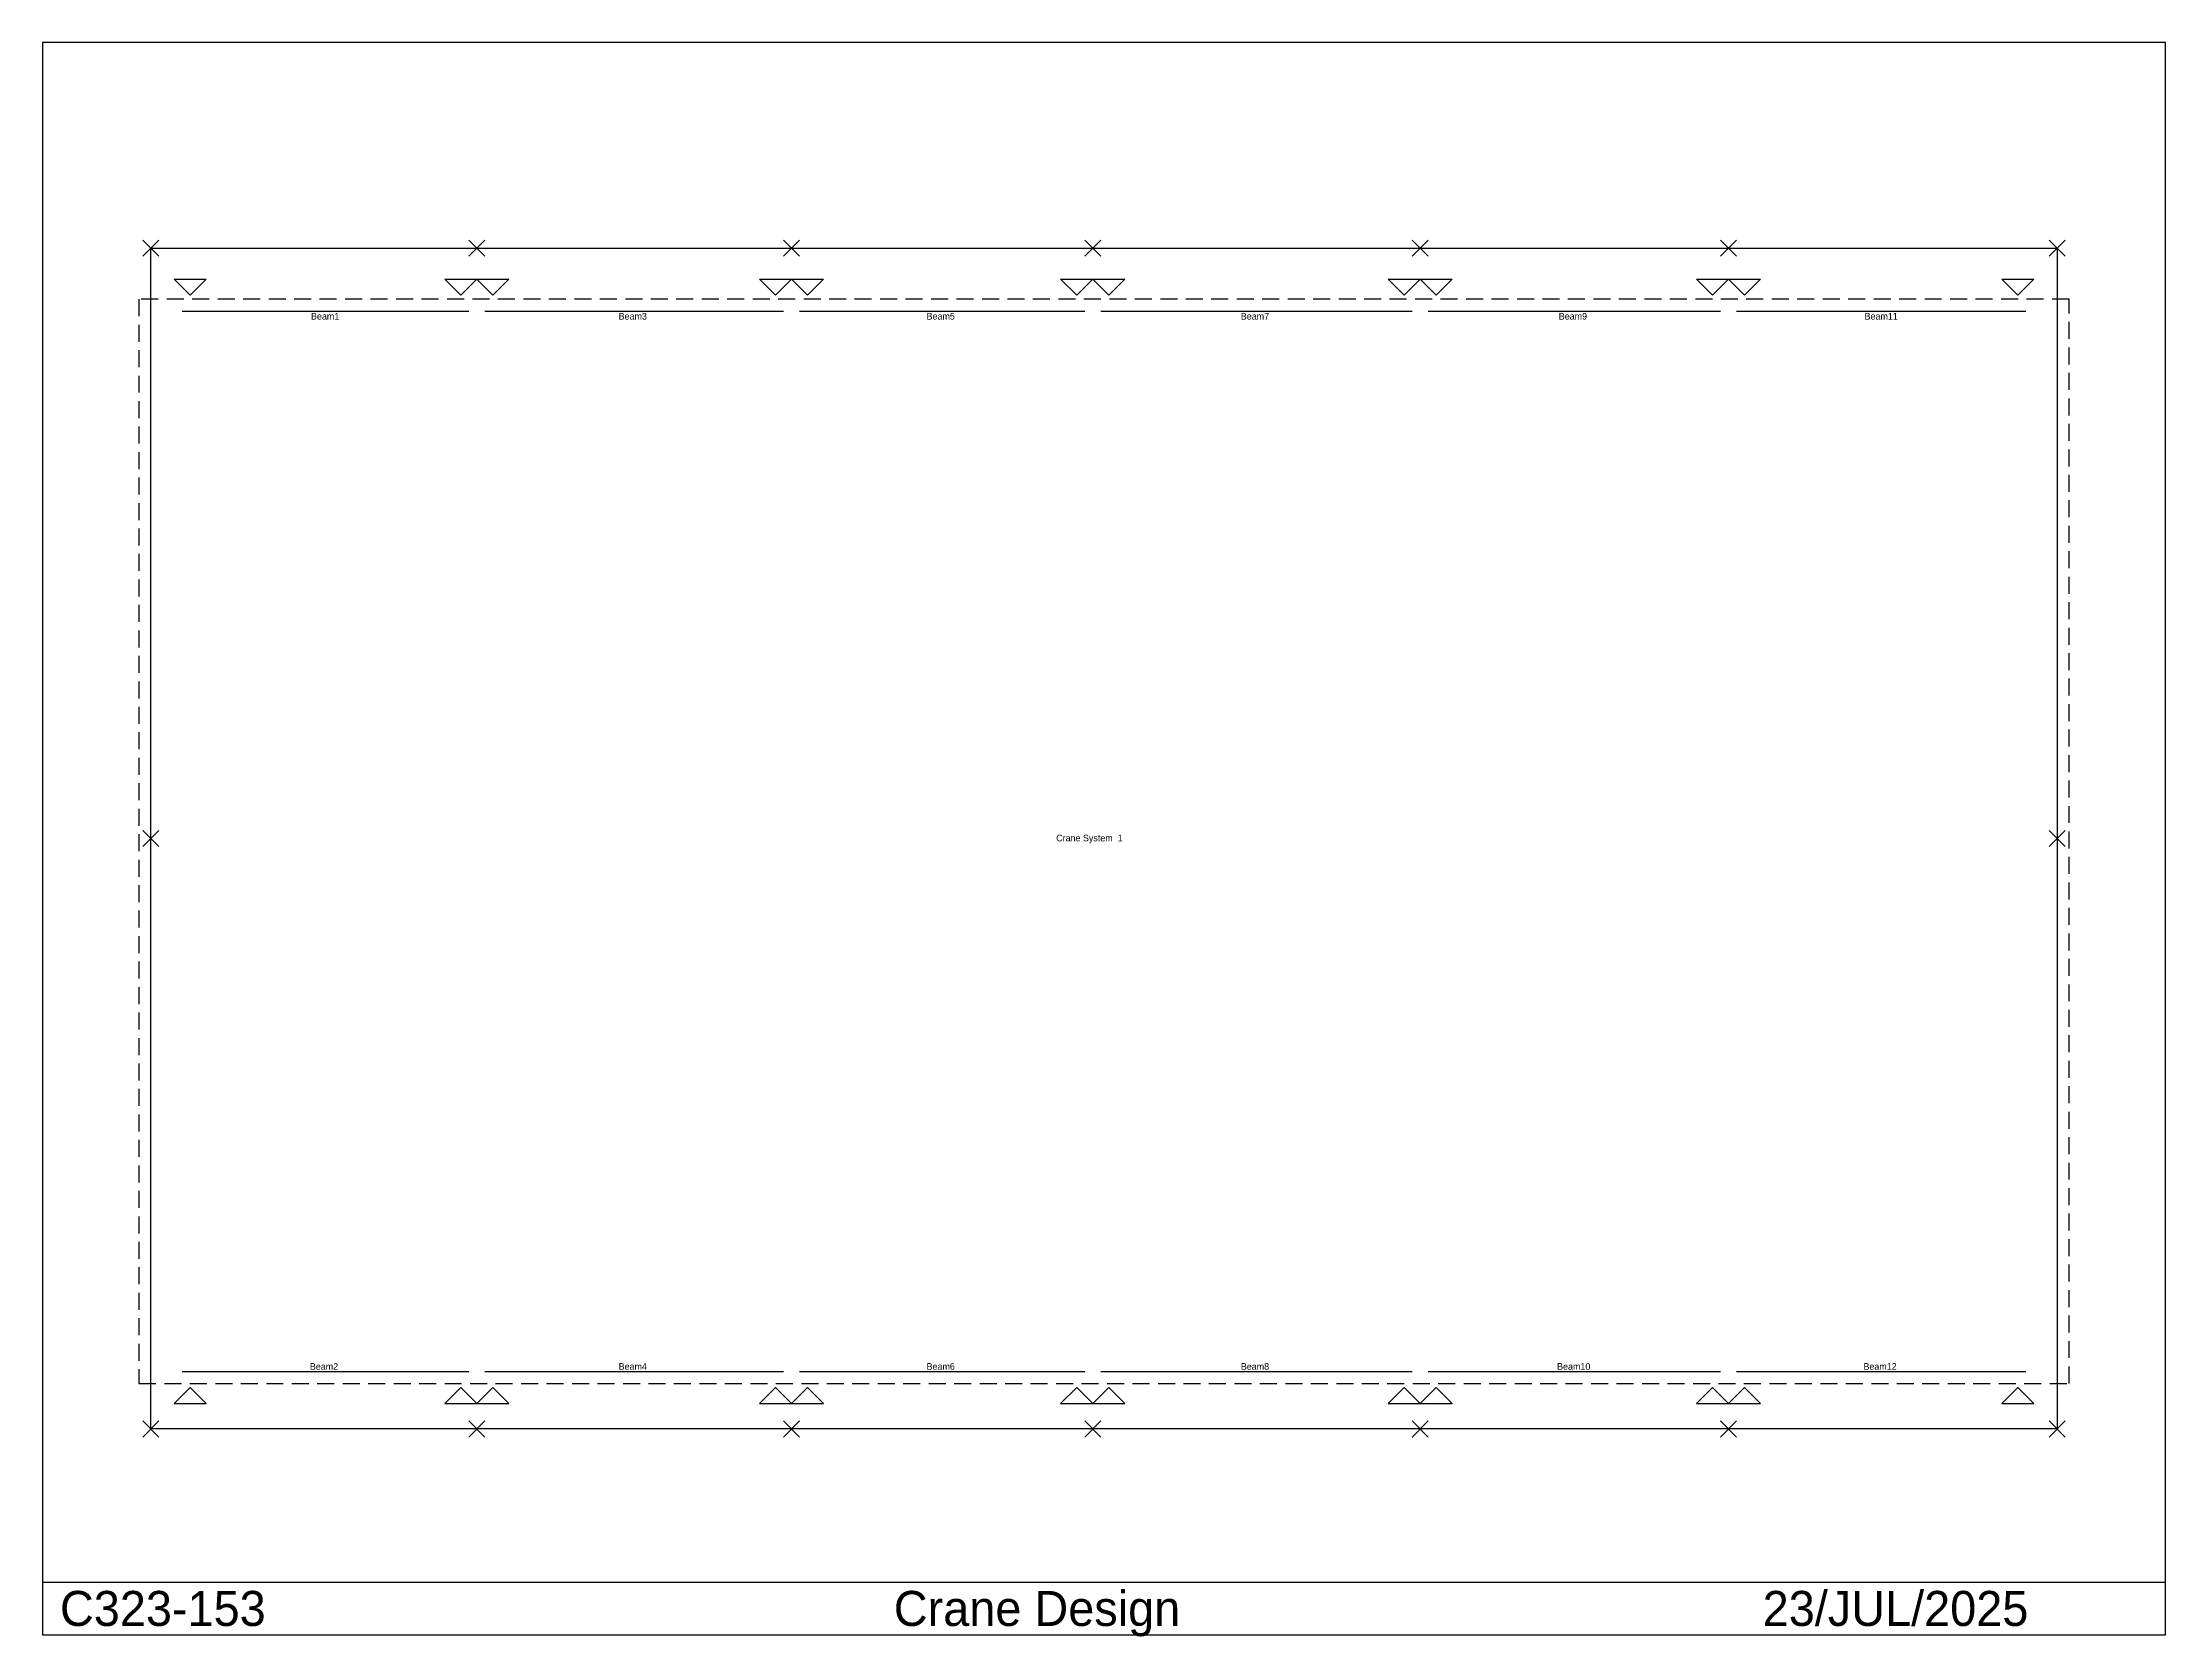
# Model space of a CAD drawing. Extents: x -2065 to 38335, y -3949 to 26385.
import ezdxf

# ---------------------------------------------------------------- set-up
doc = ezdxf.new("R2010")
doc.units = 0
doc.linetypes.add('CONTIN', pattern=[0])
doc.linetypes.add('DASHED', pattern=[484.79, 323.19, -161.6])
doc.layers.get('0').update_dxf_attribs({"linetype": 'CONTIN'})
for name, color, linetype in [('1', 7, 'CONTIN'), ('16', 7, 'CONTIN'), ('17', 7, 'CONTIN'), ('21', 7, 'CONTIN'), ('3', 7, 'CONTIN'), ('7', 5, 'CONTIN'), ('8', 5, 'DASHED')]:
    doc.layers.add(name, color=color, linetype=linetype)

msp = doc.modelspace()

# ---------------------------------------------------------------- linework, layer by layer
for p, q in [((38334.961, 26384.969), (-2064.961, 26384.969)), ((-2064.961, 26384.969), (-2064.961, -3914.969)), ((38334.961, -3914.969), (38334.961, 26384.969)), ((-2064.961, -2915.072), (38334.961, -2915.072)), ((-2064.961, -3914.969), (38334.961, -3914.969))]:
    msp.add_line(p, q)
at = {"layer": '1'}
for p, q in [((592.4, 21270), (6047.6, 21270)), ((6352.4, 21270), (12037.6, 21270)), ((12342.4, 21270), (17767.6, 21270)), ((18072.4, 21270), (23997.6, 21270)), ((24302.4, 21270), (29867.6, 21270)), ((30172.4, 21270), (35677.598, 21270)), ((592.4, 1095.001), (6047.6, 1095.001)), ((6352.4, 1095.001), (12037.6, 1095.001)), ((12342.4, 1095.001), (17767.6, 1095.001)), ((18072.4, 1095.001), (23997.6, 1095.001)), ((24302.4, 1095.001), (29867.6, 1095.001)), ((30172.4, 1095.001), (35677.598, 1095.001))]:
    msp.add_line(p, q, dxfattribs=at)
at = {"layer": '17'}
for p, q in [((-152.4, 22622.4), (152.4, 22317.6)), ((152.4, 22622.4), (-152.4, 22317.6)), ((6047.6, 22622.4), (6352.4, 22317.6)), ((6352.4, 22622.4), (6047.6, 22317.6)), ((12037.6, 22622.4), (12342.4, 22317.6)), ((12342.4, 22622.4), (12037.6, 22317.6)), ((17767.6, 22622.4), (18072.4, 22317.6)), ((18072.4, 22622.4), (17767.6, 22317.6)), ((23997.6, 22622.4), (24302.4, 22317.6)), ((24302.4, 22622.4), (23997.6, 22317.6)), ((29867.6, 22622.4), (30172.4, 22317.6)), ((30172.4, 22622.4), (29867.6, 22317.6)), ((36117.598, 22622.4), (36422.398, 22317.6)), ((36422.398, 22622.4), (36117.598, 22317.6)), ((-152.4, 11387.4), (152.4, 11082.601)), ((152.4, 11387.4), (-152.4, 11082.601)), ((36117.598, 11387.4), (36422.398, 11082.601)), ((36422.398, 11387.4), (36117.598, 11082.601)), ((-152.4, 152.4), (152.4, -152.4)), ((152.4, 152.4), (-152.4, -152.4)), ((6047.6, 152.4), (6352.4, -152.4)), ((6352.4, 152.4), (6047.6, -152.4)), ((12037.6, 152.4), (12342.4, -152.4)), ((12342.4, 152.4), (12037.6, -152.4)), ((17767.6, 152.4), (18072.4, -152.4)), ((18072.4, 152.4), (17767.6, -152.4)), ((23997.6, 152.4), (24302.4, -152.4)), ((24302.4, 152.4), (23997.6, -152.4)), ((29867.6, 152.4), (30172.4, -152.4)), ((30172.4, 152.4), (29867.6, -152.4)), ((36117.598, 152.4), (36422.398, -152.4)), ((36422.398, 152.4), (36117.598, -152.4))]:
    msp.add_line(p, q, dxfattribs=at)
at = {"layer": '3'}
for p, q in [((744.8, 21574.801), (440, 21879.602)), ((440, 21879.602), (1049.6, 21879.602)), ((1049.6, 21879.602), (744.8, 21574.801)), ((5895.2, 21574.801), (5590.4, 21879.602)), ((5590.4, 21879.602), (6200, 21879.602)), ((6200, 21879.602), (5895.2, 21574.801)), ((6504.8, 21574.801), (6200, 21879.602)), ((6200, 21879.602), (6809.6, 21879.602)), ((6809.6, 21879.602), (6504.8, 21574.801)), ((11885.2, 21574.801), (11580.4, 21879.602)), ((11580.4, 21879.602), (12190, 21879.602)), ((12190, 21879.602), (11885.2, 21574.801)), ((12494.8, 21574.801), (12190, 21879.602)), ((12190, 21879.602), (12799.6, 21879.602)), ((12799.6, 21879.602), (12494.8, 21574.801)), ((17615.201, 21574.801), (17310.4, 21879.602)), ((17310.4, 21879.602), (17920, 21879.602)), ((17920, 21879.602), (17615.201, 21574.801)), ((18224.801, 21574.801), (17920, 21879.602)), ((17920, 21879.602), (18529.6, 21879.602)), ((18529.6, 21879.602), (18224.801, 21574.801)), ((23845.199, 21574.801), (23540.4, 21879.602)), ((23540.4, 21879.602), (24150, 21879.602)), ((24150, 21879.602), (23845.199, 21574.801)), ((24454.801, 21574.801), (24150, 21879.602)), ((24150, 21879.602), (24759.6, 21879.602)), ((24759.6, 21879.602), (24454.801, 21574.801)), ((29715.199, 21574.801), (29410.4, 21879.602)), ((29410.4, 21879.602), (30020, 21879.602)), ((30020, 21879.602), (29715.199, 21574.801)), ((30324.799, 21574.801), (30020, 21879.602)), ((30020, 21879.602), (30629.6, 21879.602)), ((30629.6, 21879.602), (30324.799, 21574.801)), ((35525.199, 21574.801), (35220.398, 21879.602)), ((35220.398, 21879.602), (35830, 21879.602)), ((35830, 21879.602), (35525.199, 21574.801)), ((744.8, 790.201), (440, 485.401)), ((440, 485.401), (1049.6, 485.401)), ((1049.6, 485.401), (744.8, 790.201)), ((5895.2, 790.201), (5590.4, 485.401)), ((5590.4, 485.401), (6200, 485.401)), ((6200, 485.401), (5895.2, 790.201)), ((6504.8, 790.201), (6200, 485.401)), ((6200, 485.401), (6809.6, 485.401)), ((6809.6, 485.401), (6504.8, 790.201)), ((11885.2, 790.201), (11580.4, 485.401)), ((11580.4, 485.401), (12190, 485.401)), ((12190, 485.401), (11885.2, 790.201)), ((12494.8, 790.201), (12190, 485.401)), ((12190, 485.401), (12799.6, 485.401)), ((12799.6, 485.401), (12494.8, 790.201)), ((17615.201, 790.201), (17310.4, 485.401)), ((17310.4, 485.401), (17920, 485.401)), ((17920, 485.401), (17615.201, 790.201)), ((18224.801, 790.201), (17920, 485.401)), ((17920, 485.401), (18529.6, 485.401)), ((18529.6, 485.401), (18224.801, 790.201)), ((23845.199, 790.201), (23540.4, 485.401)), ((23540.4, 485.401), (24150, 485.401)), ((24150, 485.401), (23845.199, 790.201)), ((24454.801, 790.201), (24150, 485.401)), ((24150, 485.401), (24759.6, 485.401)), ((24759.6, 485.401), (24454.801, 790.201)), ((29715.199, 790.201), (29410.4, 485.401)), ((29410.4, 485.401), (30020, 485.401)), ((30020, 485.401), (29715.199, 790.201)), ((30324.799, 790.201), (30020, 485.401)), ((30020, 485.401), (30629.6, 485.401)), ((30629.6, 485.401), (30324.799, 790.201)), ((35525.199, 790.201), (35220.398, 485.401)), ((35220.398, 485.401), (35830, 485.401)), ((35830, 485.401), (35525.199, 790.201))]:
    msp.add_line(p, q, dxfattribs=at)
at = {"layer": '7'}
for p, q in [((0, 0), (0, 22470)), ((0, 22470), (36270, 22470)), ((36270, 22470), (36270, 0)), ((36270, 0), (0, 0))]:
    msp.add_line(p, q, dxfattribs=at)
at = {"layer": '8'}
for p, q in [((-228.6, 21498.602), (-228.6, 866.401)), ((36498.598, 21498.602), (-228.6, 21498.602)), ((36498.598, 866.401), (36498.598, 21498.602)), ((-228.6, 866.401), (36498.598, 866.401))]:
    msp.add_line(p, q, dxfattribs=at)

# ---------------------------------------------------------------- texts
for s, p in [('C323-153', (-1731.661, -3748.32)), ('Crane Design', (14135.41, -3748.32)), ('23/JUL/2025', (30669.076, -3748.32))]:
    msp.add_text(s, height=666.599).set_placement(p)
at = {"layer": '16'}
for s, p in [('Beam1', (3044.854, 21111.25)), ('Beam3', (8898.646, 21111.25)), ('Beam5', (14758.646, 21111.25)), ('Beam7', (20738.646, 21111.25)), ('Beam9', (26788.646, 21111.25)), ('Beam11', (32607.559, 21111.25)), ('Beam2', (3023.646, 1126.751)), ('Beam4', (8898.646, 1126.751)), ('Beam6', (14758.646, 1126.751)), ('Beam8', (20738.646, 1126.751)), ('Beam10', (26756.959, 1126.751)), ('Beam12', (32586.352, 1126.751))]:
    msp.add_text(s, height=127, dxfattribs=at).set_placement(p)
at = {"layer": '21'}
msp.add_text('Crane System  1', height=127, dxfattribs=at).set_placement((17224.854, 11182.501))

doc.saveas('drawing.dxf')
